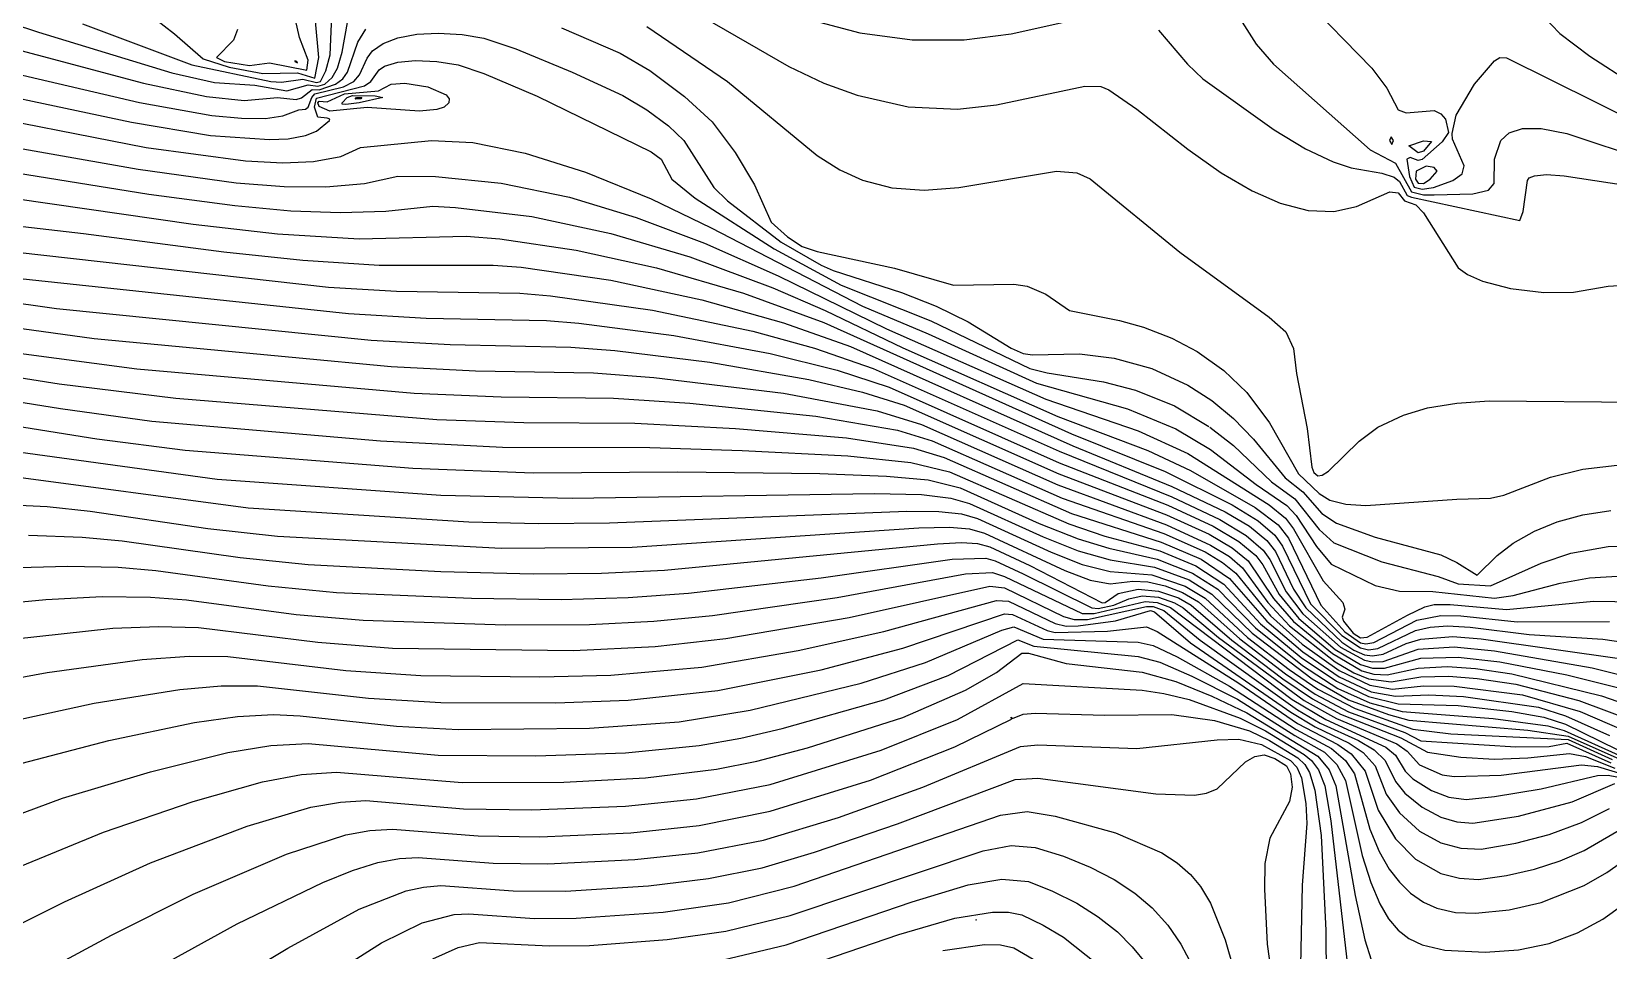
# Model space of a CAD drawing. Header units: inches. Extents: x 2608994 to 2618701, y 1261813 to 1271655.
# Drawn here: x 2610290 to 2611703, y 1265149 to 1265973 of the extents above; entities that cross this region are included whole.
import ezdxf

# ---------------------------------------------------------------- set-up
doc = ezdxf.new("R2010")
doc.units = ezdxf.units.IN
doc.header["$MEASUREMENT"] = 0

msp = doc.modelspace()

# ---------------------------------------------------------------- linework, layer by layer
for points, elevation in [([(2610827.2, 1266023.2), (2610968.8, 1265941.5), (2611000, 1265926.6), (2611030, 1265915.6), (2611075.6, 1265905.4), (2611120, 1265903.1), (2611154.8, 1265906.9), (2611234, 1265923.7), (2611248.4, 1265923.4), (2611255.6, 1265920.4), (2611280.8, 1265903.1), (2611326.4, 1265867.3), (2611356.4, 1265846.1), (2611384, 1265830), (2611409.2, 1265818.9), (2611434.4, 1265812.4), (2611457.2, 1265811.5), (2611477.6, 1265815.9), (2611507.6, 1265829), (2611514.8, 1265828.1), (2611520.7, 1265821.1), (2611530.7, 1265817.5), (2611537.7, 1265810.3), (2611568.8, 1265761.1), (2611577.2, 1265754.9), (2611590.4, 1265749.1), (2611615.6, 1265742.5), (2611645.6, 1265738.9), (2611672, 1265739.1), (2611703.2, 1265744.5), (2611722.4, 1265745.9)], 269), ([(2611429.6, 1266003.5), (2611491.2, 1265939.9), (2611504.8, 1265921.9), (2611514.9, 1265902.7), (2611522, 1265899.8), (2611547.2, 1265901.9), (2611553.2, 1265899.1), (2611557.3, 1265894.3), (2611560, 1265882.3), (2611554.5, 1265873.9), (2611536.4, 1265858), (2611532.8, 1265857.3), (2611525.6, 1265859.9), (2611522.7, 1265858.3), (2611525, 1265842.7), (2611529.2, 1265833.4), (2611536.4, 1265831.4), (2611546.6, 1265833.1), (2611563.9, 1265839.1), (2611572.3, 1265845.1), (2611574.1, 1265852.3), (2611563.6, 1265876.3), (2611563.4, 1265881)], 266), ([(2611630, 1266002.2), (2611659.9, 1265971.1), (2611686.6, 1265950.7), (2611724.8, 1265926.2)], 265), ([(2610222.3, 1265996.3), (2610296.1, 1265972.3), (2610415.6, 1265935.7), (2610454, 1265927.2), (2610490, 1265924.7), (2610518.8, 1265919.7), (2610538, 1265925.1), (2610546.4, 1265923.7), (2610552.8, 1265925.5), (2610559.5, 1265931.5), (2610564.1, 1265939.9), (2610568.3, 1265954.3), (2610573.1, 1265980.7)], 270), ([(2610335.5, 1265979.5), (2610433.6, 1265942.9), (2610504.4, 1265927.9), (2610514, 1265927.4), (2610533.2, 1265930.1), (2610545.2, 1265927), (2610548.8, 1265927.9), (2610553.6, 1265937.5), (2610557.5, 1265951.9), (2610559.1, 1265986.7)], 269), ([(2610390.4, 1265992.1), (2610418, 1265970.8), (2610443.8, 1265948.3), (2610467.2, 1265940.9), (2610497.2, 1265935.2), (2610528.4, 1265935.7), (2610544, 1265930.9), (2610547.3, 1265949.5), (2610544.5, 1265981.9)], 268), ([(2610474.4, 1265974.7), (2610470.8, 1265965.1), (2610455.7, 1265949.5), (2610463, 1265945.9), (2610485.2, 1265942.2), (2610503.2, 1265944.6), (2610536.8, 1265938.2), (2610537.9, 1265947.1), (2610530.2, 1265967.5), (2610523.4, 1265996.3)], 267), ([(2610991.6, 1265982.3), (2611032.4, 1265971.6), (2611079.2, 1265965.2), (2611126, 1265965.2), (2611168, 1265970.6), (2611255.6, 1265990.1)], 268), ([(2611370.8, 1265987.7), (2611387.7, 1265961.5), (2611403.3, 1265943.5), (2611489.7, 1265866.7), (2611512.4, 1265854.9), (2611526.8, 1265829.2), (2611537.6, 1265826.4), (2611547.2, 1265826.3), (2611582, 1265827.4), (2611595.9, 1265830.7), (2611600.9, 1265836.7), (2611601.2, 1265858.3), (2611607, 1265875.1), (2611614.4, 1265882), (2611626.4, 1265885.8), (2611643.2, 1265885.8), (2611666, 1265881.5), (2611738, 1265857.6)], 267), ([(2610158.8, 1265962.2), (2610386.8, 1265909.1), (2610451.6, 1265897.6), (2610478, 1265895), (2610499.6, 1265894.9), (2610515.2, 1265897.1), (2610529.5, 1265902.7), (2610535.6, 1265903.1), (2610538, 1265905.1), (2610541.1, 1265913.5), (2610544, 1265916.9), (2610569.6, 1265923.1), (2610578.7, 1265927.9), (2610584, 1265933.9), (2610590.8, 1265948.8), (2610595.6, 1265955.4), (2610605.2, 1265962.1), (2610618.4, 1265967.2), (2610635.2, 1265970.4), (2610654.4, 1265971.4), (2610676, 1265970.2), (2610695.2, 1265966.8), (2610724, 1265957.2), (2610774.5, 1265936.3), (2610820, 1265915.3), (2610841.6, 1265902.5), (2610860.8, 1265888.1), (2610874.5, 1265875.1), (2610901.4, 1265833.1), (2610913.7, 1265821.1), (2610961.8, 1265783.9), (2610997.6, 1265763.4), (2611008.4, 1265758.6), (2611069.6, 1265738.9), (2611100.8, 1265726.6), (2611129.6, 1265712.5), (2611168, 1265689.1), (2611178.8, 1265684.1), (2611187.2, 1265683.1), (2611229.2, 1265683.8), (2611260.4, 1265680.1), (2611294, 1265670.8), (2611326.4, 1265655.9), (2611348, 1265642), (2611367.2, 1265626), (2611385.2, 1265607.4), (2611413.5, 1265572.7), (2611429.6, 1265560.2), (2611446.4, 1265540.9), (2611459.6, 1265532.3), (2611494.4, 1265519.7), (2611553.2, 1265503.7), (2611567.6, 1265497), (2611585.6, 1265485.7), (2611603.6, 1265503.2), (2611618, 1265514.2), (2611637.2, 1265525.1), (2611657.6, 1265533.3), (2611680.4, 1265539.6), (2611705.6, 1265543.6)], 272), ([(2610199.3, 1265977.1), (2610390.4, 1265926.4), (2610446.8, 1265914.6), (2610480.4, 1265911), (2610510.4, 1265913.7), (2610527.2, 1265911.7), (2610532, 1265913.3), (2610541.4, 1265920.7), (2610547.6, 1265920.5), (2610562.5, 1265925.5), (2610568.9, 1265930.3), (2610573.2, 1265936.3), (2610582.4, 1265963.1), (2610589.6, 1265974.9)], 271), ([(2610764.9, 1265975.9), (2610817.6, 1265953.2), (2610844, 1265937.9), (2610875.2, 1265914.4), (2610899.9, 1265891.9), (2610920.5, 1265864.3), (2610938.1, 1265835.5), (2610952.9, 1265801.9), (2610967.4, 1265788.7), (2610980.8, 1265780.1), (2610994, 1265775.6), (2611063.6, 1265760.6), (2611116.4, 1265745.4), (2611170.4, 1265746.3), (2611182.4, 1265744.6), (2611199.2, 1265737.5), (2611220.4, 1265722.7), (2611265.2, 1265713.7), (2611286.8, 1265707.8), (2611312, 1265698), (2611334.8, 1265686.1), (2611358.8, 1265669), (2611379.2, 1265649.2), (2611399.6, 1265622), (2611425.7, 1265576.3), (2611444, 1265558.7), (2611453.6, 1265552.9), (2611468, 1265549.1), (2611486, 1265548), (2611567.6, 1265553.8), (2611597.6, 1265554.5), (2611609.6, 1265557.3), (2611651.6, 1265573.3), (2611680.4, 1265580.6), (2611716.4, 1265584.9)], 271), ([(2610841.6, 1265977.2), (2610913.7, 1265927.9), (2610994, 1265861.7), (2611014.4, 1265848.8), (2611034.8, 1265839.5), (2611061.2, 1265832.7), (2611090, 1265830.5), (2611121.2, 1265832.9), (2611208.8, 1265847.7), (2611226.8, 1265846.1), (2611238.8, 1265840.8), (2611319.2, 1265775), (2611399.4, 1265716.7), (2611414.1, 1265703.5), (2611421.2, 1265688.6), (2611423.9, 1265666.3), (2611433.5, 1265617.1), (2611437.6, 1265582.3), (2611439.2, 1265577.5), (2611442.8, 1265574.7), (2611446.9, 1265575.1), (2611452.6, 1265578.7), (2611480, 1265605.6), (2611496.8, 1265618.1), (2611519.6, 1265628.9), (2611541.2, 1265635.4), (2611567.6, 1265639.8), (2611596.4, 1265641.8), (2611730.8, 1265640.7)], 270), ([(2611300, 1265974), (2611326, 1265943.5), (2611339.9, 1265930.3), (2611403.9, 1265884.7), (2611432, 1265867.7), (2611456.7, 1265855.9), (2611472.8, 1265850.7), (2611500.4, 1265845.7), (2611511.2, 1265842.1), (2611516, 1265838.4), (2611522.9, 1265825.9), (2611526.8, 1265824.2), (2611624, 1265803.3), (2611627, 1265811.5), (2611631, 1265839.1), (2611632.5, 1265841.5), (2611637.2, 1265843.4), (2611648, 1265844.5), (2611663.6, 1265843.3), (2611718.8, 1265835.2)], 268), ([(2610187.6, 1265932.1), (2610379.6, 1265891.4), (2610450.4, 1265879.6), (2610503.2, 1265875.9), (2610520, 1265876.6), (2610535.6, 1265879.5), (2610545.3, 1265883.5), (2610557.1, 1265893.1), (2610557.3, 1265894.3), (2610554.8, 1265895.1), (2610546.4, 1265895.9), (2610543.5, 1265905.1), (2610545.2, 1265912.9), (2610588.4, 1265924), (2610594.1, 1265927.9), (2610601.6, 1265938.4), (2610606.4, 1265941.7), (2610618.4, 1265945.3), (2610634, 1265946.7), (2610653.2, 1265945.8), (2610672.4, 1265942.8), (2610695.2, 1265935.1), (2610743.1, 1265914.7), (2610845.2, 1265865), (2610854.2, 1265858.3), (2610864, 1265840.3), (2610884.9, 1265823.5), (2610955.5, 1265777.9), (2611015.6, 1265745.5), (2611096, 1265713.6), (2611184.8, 1265670.8), (2611200.4, 1265666.8), (2611250.8, 1265658.9), (2611279.6, 1265651.4), (2611314.4, 1265637.3), (2611345.1, 1265618.9)], 273), ([(2610528.4, 1265944.6), (2610527.8, 1265945.9), (2610526, 1265946.5), (2610525.8, 1265945.9), (2610528.4, 1265944.6)], 266), ([(2611563.4, 1265881.4), (2611566.8, 1265897.9), (2611583.4, 1265925.5), (2611601.2, 1265946.5), (2611606, 1265949.4), (2611612, 1265949.1), (2611771.6, 1265870)], 266), ([(2610653.2, 1265902.9), (2610637.6, 1265901.3), (2610590.8, 1265904.6), (2610557.2, 1265901.3), (2610547.6, 1265905.6), (2610546.4, 1265908.7), (2610547.6, 1265910.2), (2610554.8, 1265909.7), (2610570.4, 1265916.9), (2610601, 1265919.5), (2610612.4, 1265925.6), (2610624.4, 1265926.5), (2610645.1, 1265923.1), (2610661.6, 1265915.9), (2610664.2, 1265912.3), (2610663.9, 1265908.7), (2610659.7, 1265905.1), (2610653.2, 1265902.9)], 274), ([(2610583.6, 1265908.8), (2610571.6, 1265907.2), (2610568.5, 1265907.5), (2610568.4, 1265908.7), (2610572.7, 1265913.5), (2610577.6, 1265915.4), (2610598, 1265915.1), (2610604.7, 1265913.5), (2610583.6, 1265908.8)], 275), ([(2610580, 1265912.1), (2610581.2, 1265913.5), (2610585.9, 1265913.5), (2610585.1, 1265912.3), (2610580, 1265912.1)], 276), ([(2610218.8, 1265902.9), (2610392.8, 1265868.8), (2610481.6, 1265856.9), (2610515.2, 1265855.2), (2610542.8, 1265856.3), (2610567.3, 1265860.7), (2610584.8, 1265868.7), (2610648.4, 1265875), (2610685.6, 1265873.3), (2610732.4, 1265863.7), (2610786.4, 1265846.8), (2610845.2, 1265822.8), (2610899.2, 1265796.8), (2611034.8, 1265726.6), (2611093.6, 1265701.8), (2611190.8, 1265657.5), (2611272.4, 1265634.5), (2611315.6, 1265616.8), (2611346.8, 1265598.3), (2611387.6, 1265566.7), (2611415.2, 1265548.1), (2611423.6, 1265539.1), (2611441.6, 1265511.2), (2611454.8, 1265495.6), (2611494.4, 1265476.3), (2611516, 1265471.3), (2611546, 1265470.9), (2611601.2, 1265465.1), (2611618, 1265467.5), (2611660, 1265478.5), (2611686.4, 1265483.2), (2611716.4, 1265485.1)], 274), ([(2610214, 1265879.7), (2610385.6, 1265849.4), (2610473.2, 1265837.3), (2610516.4, 1265834), (2610553.6, 1265833.5), (2610588.4, 1265836.5), (2610618.4, 1265843.1), (2610652, 1265842.8), (2610710.8, 1265836.9), (2610772, 1265824.2), (2610832, 1265806.1), (2610893.2, 1265783), (2610959.2, 1265753.7), (2611056.4, 1265706.3), (2611199.2, 1265643.2), (2611282, 1265614.9), (2611326.4, 1265594.6), (2611399.3, 1265548.7), (2611414, 1265536.7), (2611421.2, 1265527.1), (2611447.6, 1265480.5), (2611465.2, 1265461.1), (2611467, 1265455.1), (2611464.6, 1265447.9), (2611465.8, 1265444.3), (2611474.7, 1265433.5), (2611481.2, 1265429.5), (2611487.2, 1265430), (2611523.2, 1265449.9), (2611538.8, 1265457.1), (2611547.2, 1265459.3), (2611561.6, 1265459.4), (2611612, 1265454.7), (2611690, 1265462.3), (2611728.4, 1265461.6)], 275), ([(2611509.3, 1265871.5), (2611510.7, 1265875.1), (2611508.8, 1265878.5), (2611507.3, 1265875.1), (2611509.3, 1265871.5)], 266), ([(2611537.7, 1265865.5), (2611532.8, 1265864), (2611524.4, 1265870.3), (2611537.6, 1265874.7), (2611544.8, 1265874.3), (2611537.7, 1265865.5)], 267), ([(2610250, 1265850.4), (2610395.2, 1265827), (2610472, 1265816.7), (2610522.4, 1265812.2), (2610566.8, 1265810.5), (2610607.6, 1265811.8), (2610649.6, 1265816.2), (2610670, 1265815.2), (2610738.4, 1265806.9), (2610809.2, 1265791.7), (2610880, 1265770.7), (2610954.4, 1265743.1), (2611001.2, 1265722.8), (2611070.8, 1265689.3), (2611210, 1265627.9), (2611290.4, 1265597.4), (2611328.8, 1265579.4), (2611386.9, 1265546.3), (2611407.5, 1265530.7), (2611416.5, 1265518.7), (2611445.7, 1265458.7), (2611467.2, 1265434.7), (2611481.2, 1265425.1), (2611486, 1265424), (2611493.2, 1265425.4), (2611531.6, 1265445.2), (2611553.2, 1265449.6), (2611571.2, 1265449.2), (2611621.6, 1265443.8), (2611704.4, 1265444)], 276), ([(2611543.7, 1265840.3), (2611549.8, 1265847.5), (2611547.2, 1265850.9), (2611540, 1265852.1), (2611531.2, 1265847.5), (2611530.5, 1265840.3), (2611532.8, 1265836.8), (2611537.6, 1265836.6), (2611543.7, 1265840.3)], 265), ([(2610275.2, 1265823), (2610434.8, 1265800.1), (2610510.4, 1265791.6), (2610583.6, 1265787.1), (2610679.6, 1265789.5), (2610709.6, 1265787), (2610778, 1265776.9), (2610850, 1265761), (2610928, 1265738.3), (2611000, 1265712), (2611222, 1265612.2), (2611306, 1265578.5), (2611366, 1265548.5), (2611389.5, 1265534.3), (2611404.4, 1265521.4), (2611411.4, 1265511.5), (2611436.5, 1265459.9), (2611464.4, 1265431.4), (2611481.2, 1265420.4), (2611488.4, 1265418.8), (2611496.8, 1265419.9), (2611530.4, 1265435.9), (2611543.6, 1265439), (2611559.2, 1265440.2), (2611579.6, 1265439.1), (2611632.4, 1265432.5), (2611698.4, 1265428.3), (2611733.2, 1265423.2)], 277), ([(2610206.8, 1265806.8), (2610336.4, 1265791.9), (2610462.4, 1265775.2), (2610533.2, 1265767.8), (2610601.6, 1265763.5), (2610703.6, 1265763.5), (2610728.8, 1265761.5), (2610809.2, 1265749.8), (2610890.8, 1265732.4), (2610964, 1265711.8), (2611024, 1265690.5), (2611223.3, 1265601.5), (2611312, 1265565.2), (2611360, 1265542.3), (2611381.6, 1265529.4), (2611397.2, 1265516.7), (2611405, 1265506.7), (2611421, 1265473.1), (2611432.2, 1265456.3), (2611464.4, 1265425.7), (2611475.2, 1265418.5), (2611484.8, 1265414.3), (2611492, 1265413.4), (2611501.6, 1265414.7), (2611522, 1265424.4), (2611535.2, 1265428.4), (2611564, 1265430.7), (2611589.2, 1265428.7), (2611717.6, 1265410.4)], 278), ([(2610250, 1265777.9), (2610556, 1265743.8), (2610617.2, 1265740), (2610727.6, 1265738.3), (2610755.2, 1265736), (2610846.4, 1265723.1), (2610936.4, 1265704.1), (2610991.6, 1265689.1), (2611044.4, 1265670.9), (2611211, 1265596.7), (2611312, 1265555.9), (2611355.2, 1265535.5), (2611378.8, 1265521.1), (2611393.9, 1265507.9), (2611400, 1265499.5), (2611414.6, 1265470.7), (2611429.6, 1265451), (2611463.2, 1265421.2), (2611484.8, 1265409.3), (2611492, 1265407.9), (2611501.6, 1265408.3), (2611532.8, 1265419.2), (2611565.2, 1265421.4), (2611601.2, 1265417.8), (2611688.8, 1265402.6), (2611745.2, 1265388.5)], 279), ([(2610274, 1265752), (2610574, 1265720.2), (2610643.6, 1265716), (2610751.6, 1265713.7), (2610780.4, 1265711.3), (2610865.6, 1265700.4), (2610952, 1265684.1), (2611012, 1265669.4), (2611058.8, 1265654), (2611211.2, 1265586.4), (2611308.4, 1265548.3), (2611349.2, 1265529.4), (2611372, 1265515.9), (2611387.2, 1265503.1), (2611393.6, 1265494.8), (2611408.4, 1265468.3), (2611426, 1265446.9), (2611458.5, 1265419.1), (2611481.2, 1265405.5), (2611492, 1265402.4), (2611502.8, 1265402.2), (2611535.2, 1265411.1), (2611568.8, 1265412.2), (2611606, 1265408), (2611666, 1265396.3), (2611716.4, 1265383.7)], 280), ([(2610206.8, 1265739.4), (2610312.4, 1265724.5), (2610594.4, 1265696.3), (2610665.2, 1265692.4), (2610773.2, 1265689.9), (2610812.8, 1265686.8), (2610898, 1265676.4), (2610986.8, 1265660.9), (2611034.8, 1265649.6), (2611072, 1265637.8), (2611210.8, 1265576.3), (2611307.2, 1265539.8), (2611345.6, 1265522.3), (2611366, 1265510.2), (2611380.6, 1265498.3), (2611403.2, 1265464.7), (2611421.2, 1265444.1), (2611456, 1265415.3), (2611482.4, 1265399.9), (2611493.2, 1265396.8), (2611505.2, 1265396.2), (2611532.8, 1265402.4), (2611559.2, 1265403.7), (2611584.4, 1265402), (2611616.8, 1265397.3), (2611697.2, 1265377.6), (2611782.4, 1265347.9)], 281), ([(2610235.6, 1265712.9), (2610346, 1265697.7), (2610612.4, 1265672.6), (2610688, 1265668.8), (2610793.6, 1265666.8), (2610847.6, 1265662.7), (2610964, 1265648.7), (2611048, 1265633), (2611087.6, 1265620.7), (2611210, 1265566.4), (2611307.2, 1265530.8), (2611346.8, 1265512.6), (2611363.6, 1265502.2), (2611375.4, 1265492.3), (2611398, 1265461.1), (2611417.6, 1265440.1), (2611458.4, 1265407.9), (2611475.2, 1265398), (2611488.4, 1265392.6), (2611508.8, 1265390), (2611535.2, 1265394.5), (2611560.4, 1265395), (2611585.6, 1265393.1), (2611620.4, 1265388), (2611676.8, 1265373.3), (2611746.4, 1265347.2)], 282), ([(2610124, 1265687.2), (2610314.8, 1265657), (2610419.2, 1265644.1), (2610653.2, 1265625.1), (2610731.2, 1265622.4), (2610830.8, 1265621.7), (2610920.8, 1265617), (2611020.4, 1265608.6), (2611080.4, 1265599.3), (2611108, 1265590.9), (2611222, 1265541), (2611302.4, 1265515.3), (2611338.4, 1265499.8), (2611363.6, 1265482.7), (2611397.2, 1265444.3), (2611429.6, 1265417), (2611462, 1265394.6), (2611490.8, 1265381.2), (2611512.4, 1265377.1), (2611542.4, 1265378.5), (2611573.6, 1265376.9), (2611640.8, 1265367.2), (2611664.8, 1265359.5), (2611704.4, 1265342)], 284), ([(2610274, 1265685.1), (2610384.4, 1265670.6), (2610632.8, 1265648.8), (2610710.8, 1265645.4), (2610811.6, 1265644.1), (2610880, 1265639.7), (2610992.8, 1265628), (2611066, 1265615.5), (2611097.2, 1265606), (2611213.6, 1265554.6), (2611304.8, 1265523), (2611342, 1265506.4), (2611357.6, 1265497), (2611369.3, 1265487.5), (2611400.5, 1265449.1), (2611428.9, 1265423.9), (2611462, 1265400.1), (2611489.6, 1265386.9), (2611510, 1265383.6), (2611537.6, 1265386.5), (2611565.2, 1265386.2), (2611626.4, 1265378.4), (2611678, 1265363.3), (2611741.6, 1265335.9)], 283), ([(2610202, 1265653.3), (2610316, 1265634.8), (2610397.6, 1265623.6), (2610602.8, 1265606), (2610712, 1265600.3), (2610844, 1265599.9), (2610926.8, 1265597.4), (2611021.6, 1265592.5), (2611078, 1265586.6), (2611112.8, 1265578.3), (2611219.6, 1265531.6), (2611252, 1265520.6), (2611301.2, 1265507.3), (2611333.6, 1265494), (2611358.8, 1265477.5), (2611391.5, 1265441.9), (2611428, 1265411.9), (2611459.6, 1265390.5), (2611488.4, 1265376.8), (2611514.8, 1265370.4), (2611568.8, 1265368.8), (2611616.8, 1265363.4), (2611645.6, 1265358.4), (2611664.8, 1265352.2), (2611727.2, 1265321.6)], 285), ([(2610238, 1265625.5), (2610348.4, 1265607.9), (2610427.6, 1265597.5), (2610631.6, 1265581.4), (2610739.6, 1265577.2), (2610869.2, 1265578.3), (2610996.4, 1265576.6), (2611056.4, 1265574.4), (2611093.6, 1265570.9), (2611122.4, 1265563.8), (2611193.2, 1265531.9), (2611228, 1265518.1), (2611255.6, 1265509.7), (2611298.8, 1265499.9), (2611330.6, 1265487.5), (2611353.3, 1265473.1), (2611387.1, 1265438.3), (2611429.3, 1265404.7), (2611460.8, 1265384.2), (2611489.6, 1265371.3), (2611518.4, 1265363.4), (2611600, 1265357.2), (2611649.2, 1265350.5), (2611663.6, 1265346.3), (2611715.4, 1265323.1)], 286), ([(2611346.2, 1265618.1), (2611367.2, 1265601.7), (2611401.4, 1265569.1), (2611422.4, 1265554.1), (2611444, 1265526.4), (2611457.2, 1265514.5), (2611500.4, 1265497.6), (2611550.8, 1265484.3), (2611568.8, 1265477.7), (2611597.6, 1265476), (2611643.2, 1265496.5), (2611669.6, 1265505.3), (2611703.2, 1265511.2), (2611736.8, 1265512)], 273), ([(2610232, 1265602.5), (2610456.4, 1265571.6), (2610656.8, 1265557.3), (2610774.4, 1265554.5), (2611045.6, 1265558.9), (2611087.6, 1265557.8), (2611114, 1265554.7), (2611130.8, 1265549.8), (2611196.8, 1265519.9), (2611228, 1265507.5), (2611256.8, 1265499.3), (2611296.4, 1265492.8), (2611327.6, 1265481.3), (2611348, 1265468.7), (2611384.2, 1265433.5), (2611437.7, 1265392.7), (2611470.4, 1265373.9), (2611506.4, 1265360.7), (2611524.4, 1265355.8), (2611631.2, 1265346.6), (2611667.2, 1265341.3), (2611710.8, 1265321.9)], 287), ([(2610269.2, 1265574.5), (2610484, 1265546), (2610682, 1265533.5), (2610744.4, 1265532), (2610808, 1265532.5), (2611074.4, 1265543.1), (2611103.2, 1265542.8), (2611123.6, 1265540.6), (2611138, 1265536.3), (2611204, 1265506.1), (2611231.6, 1265495.3), (2611256.8, 1265489), (2611294, 1265485.9), (2611324, 1265475.8), (2611342, 1265465.1), (2611380, 1265429.9), (2611417.2, 1265401.1), (2611442.8, 1265383.5), (2611476.4, 1265366), (2611528, 1265347.7), (2611562.2, 1265343.5), (2611667.2, 1265338.4), (2611706.8, 1265320.4)], 288), ([(2610253.6, 1265549.5), (2610304, 1265547), (2610342.4, 1265542.9), (2610448, 1265527.5), (2610510.4, 1265520.5), (2610710.8, 1265509.9), (2610828.4, 1265510.8), (2611085.2, 1265527.9), (2611112.8, 1265528.6), (2611130.8, 1265527.1), (2611144, 1265523.3), (2611216, 1265489.7), (2611238.8, 1265481.2), (2611256.8, 1265477.8), (2611277.2, 1265480.1), (2611290.4, 1265479.5), (2611306, 1265476.1), (2611321.6, 1265470.1), (2611336, 1265461.7), (2611373, 1265428.7), (2611414, 1265397.2), (2611440.4, 1265379.1), (2611470.4, 1265363.2), (2611520.8, 1265344.5), (2611535.2, 1265337.1), (2611620.4, 1265331.7), (2611650.4, 1265332.1), (2611666, 1265335.1), (2611705.6, 1265317.5)], 289), ([(2610287.2, 1265521.5), (2610335.2, 1265519.8), (2610371.2, 1265516.4), (2610476.8, 1265501.5), (2610538, 1265495.1), (2610656.8, 1265489), (2610739.6, 1265486.7), (2610800.8, 1265487.3), (2610857.2, 1265490), (2611102, 1265513.7), (2611123.6, 1265514.8), (2611138, 1265513.9), (2611148.8, 1265510.9), (2611184.8, 1265494.2), (2611249.6, 1265460.8), (2611252.3, 1265461.1), (2611264, 1265469.1), (2611282, 1265473.1), (2611300, 1265471.4), (2611318, 1265465.3), (2611329.5, 1265458.7), (2611365.8, 1265427.5), (2611411.6, 1265392.7), (2611438, 1265374.7), (2611463.2, 1265361), (2611517.2, 1265339.7), (2611541.2, 1265326.9), (2611571.2, 1265322.4), (2611601.2, 1265320.8), (2611631.2, 1265321.8), (2611668.4, 1265325.9), (2611682.8, 1265323), (2611709.2, 1265312.7)], 290), ([(2610268, 1265492.3), (2610322, 1265493.8), (2610367.6, 1265492.7), (2610401.2, 1265489.7), (2610502, 1265475.9), (2610563.2, 1265470.1), (2610684.4, 1265464.9), (2610764.8, 1265463.8), (2610824.8, 1265465.6), (2610878.8, 1265469.4), (2610997.6, 1265483.1), (2611115.2, 1265500), (2611145.2, 1265500.8), (2611153.6, 1265498.4), (2611178.8, 1265486.8), (2611240.3, 1265456.3), (2611246, 1265455.8), (2611260.1, 1265458.7), (2611273.6, 1265464.4), (2611285.6, 1265467.1), (2611300, 1265465.8), (2611314.4, 1265460.8), (2611322.3, 1265456.3), (2611353.9, 1265429.9), (2611430.8, 1265373.2), (2611459.6, 1265357.2), (2611513.6, 1265334.6), (2611523.1, 1265327.9), (2611534, 1265315.8), (2611554.4, 1265306.7), (2611565.2, 1265305.1), (2611607.2, 1265306.5), (2611679.2, 1265315.7), (2611693.6, 1265314.2), (2611716.4, 1265307.2)], 291), ([(2610190, 1265453), (2610302.8, 1265463.9), (2610353.2, 1265466.4), (2610396.4, 1265466), (2610428.8, 1265463.4), (2610527.2, 1265450.5), (2610587.2, 1265445.2), (2610714.4, 1265441.1), (2610790, 1265441.4), (2610847.6, 1265444.3), (2610900.4, 1265449.5), (2611012, 1265465.5), (2611127.2, 1265486.8), (2611151.2, 1265488), (2611162, 1265484.4), (2611231.6, 1265451.3), (2611242.4, 1265451.2), (2611288, 1265461.9), (2611298.8, 1265461.1), (2611310.8, 1265456.7), (2611420, 1265374.3), (2611450, 1265356.2), (2611504, 1265331.5), (2611512.6, 1265324.3), (2611521.2, 1265309.9), (2611528, 1265303.2), (2611544.8, 1265292.6), (2611560.4, 1265286.7), (2611576, 1265284.7), (2611601.2, 1265287.3), (2611643.2, 1265294.1), (2611693.6, 1265306.2), (2611703.2, 1265306.4), (2611718.8, 1265303.4)], 292), ([(2610272.8, 1265428.4), (2610362.8, 1265438), (2610403.6, 1265439.7), (2610439.6, 1265438.7), (2610546.4, 1265425.7), (2610613.6, 1265420.3), (2610775.6, 1265418), (2610848.8, 1265421.6), (2610912.4, 1265428.8), (2611022.8, 1265447.6), (2611148.8, 1265475.6), (2611162, 1265474.2), (2611214.8, 1265448.6), (2611224.4, 1265445.8), (2611236.4, 1265446), (2611289.2, 1265457.5), (2611295.2, 1265457.4), (2611304.9, 1265453.9), (2611337.4, 1265427.5), (2611424.8, 1265364.9), (2611444.9, 1265353.1), (2611479.3, 1265337.5), (2611493.4, 1265329.1), (2611503.3, 1265319.5), (2611512.4, 1265300.6), (2611520.8, 1265290.2), (2611536.4, 1265277.6), (2611553.2, 1265268.8), (2611567.6, 1265264.7), (2611582, 1265263.5), (2611622.8, 1265269.8), (2611670.8, 1265282.4), (2611709.2, 1265299)], 293), ([(2610214.5, 1265381.9), (2610304, 1265398.5), (2610389.2, 1265410.1), (2610431.2, 1265412.9), (2610466, 1265412.6), (2610571.6, 1265400.3), (2610638.8, 1265395.8), (2610745.6, 1265394.5), (2610809.2, 1265396), (2610890.8, 1265403.1), (2610977.2, 1265418), (2611054, 1265435), (2611154.8, 1265463), (2611165.6, 1265462.3), (2611207.6, 1265442.3), (2611217.2, 1265440), (2611228, 1265440.1), (2611261.6, 1265444.7), (2611292.8, 1265454), (2611296.4, 1265452.7), (2611328.9, 1265425.1), (2611418.8, 1265362.7), (2611440.4, 1265349.7), (2611470.9, 1265335.1), (2611483.5, 1265326.7), (2611494.3, 1265314.7), (2611504.3, 1265289.5), (2611516, 1265272.6), (2611534, 1265256.1), (2611553.2, 1265245.8), (2611571.2, 1265240.9), (2611589.2, 1265240.1), (2611620.4, 1265245.4), (2611650.4, 1265253.3), (2611679.2, 1265263.9), (2611704.4, 1265276.4)], 294), ([(2610252.4, 1265350.6), (2610346, 1265370.8), (2610422.8, 1265383.2), (2610460, 1265386.4), (2610492.4, 1265386.5), (2610592, 1265375.5), (2610656.8, 1265371.5), (2610760, 1265371.2), (2610824.8, 1265373.6), (2610905.2, 1265382.2), (2610997.6, 1265400.9), (2611070.8, 1265420.1), (2611162, 1265451), (2611169.2, 1265450.5), (2611200.3, 1265435.9), (2611207.6, 1265434.2), (2611254.4, 1265435.4), (2611289.2, 1265439.3), (2611298.8, 1265435.2), (2611372, 1265388.7), (2611424.8, 1265352.7), (2611460.8, 1265333.9), (2611472.8, 1265325.5), (2611485.5, 1265309.9), (2611497, 1265275.1), (2611512.4, 1265249.4), (2611530.4, 1265231.2), (2611553.2, 1265218.4), (2611570, 1265214), (2611586.8, 1265213), (2611612, 1265216.5), (2611637.2, 1265222.3), (2611660, 1265229.7), (2611681.6, 1265239), (2611733.2, 1265268.7)], 295), ([(2610281.4, 1265317.1), (2610359.2, 1265337.4), (2610436, 1265353.6), (2610474.4, 1265359), (2610506.8, 1265360.8), (2610530.8, 1265359.7), (2610617.2, 1265350.3), (2610672.4, 1265347.4), (2610790, 1265348.4), (2610870.4, 1265354.3), (2610934, 1265364.5), (2611033.6, 1265388.8), (2611091.2, 1265407.4), (2611159.6, 1265436.4), (2611170.4, 1265439.3), (2611196.8, 1265428.4), (2611282, 1265425.7), (2611295.2, 1265422.7), (2611316.8, 1265412.3), (2611363.6, 1265386.2), (2611423.6, 1265347.3), (2611455.1, 1265330.3), (2611467.6, 1265319.5), (2611475.7, 1265307.5), (2611489.6, 1265258.1), (2611498, 1265238.1), (2611506.9, 1265222.3), (2611516, 1265210.4), (2611526, 1265200.7), (2611537.6, 1265192.7), (2611549.6, 1265187.3), (2611566.4, 1265183.2), (2611584.4, 1265182.6), (2611614.4, 1265185.8), (2611643.2, 1265192.2), (2611681.6, 1265207.5), (2611702, 1265219.3), (2611732.2, 1265240.3)], 296), ([(2610237, 1265255.9), (2610317.6, 1265285.9), (2610396.4, 1265309.5), (2610466, 1265326.7), (2610504.4, 1265333), (2610538, 1265334.9), (2610654.4, 1265324.4), (2610742, 1265323.6), (2610822.4, 1265326.4), (2610888.4, 1265333.1), (2610925.6, 1265339.5), (2610962.8, 1265348.1), (2611054, 1265373.8), (2611111.6, 1265395.8), (2611174, 1265427.6), (2611188.4, 1265422.1), (2611282, 1265412.7), (2611301.2, 1265407.5), (2611330, 1265395.1), (2611370.8, 1265374.4), (2611422.4, 1265341.9), (2611448.8, 1265327), (2611460, 1265315.9), (2611467.8, 1265301.5), (2611482.7, 1265234.3), (2611490.4, 1265210.3), (2611498.4, 1265191.1), (2611506.4, 1265177.6), (2611514.8, 1265167.6), (2611524.4, 1265160.1), (2611536.4, 1265154.3), (2611556.8, 1265149.5), (2611592.8, 1265147.7), (2611622.8, 1265149.9), (2611650.4, 1265155.7), (2611675.6, 1265165), (2611698.4, 1265177.3), (2611716.4, 1265190.2)], 297), ([(2610275.2, 1265222.7), (2610354.4, 1265255.4), (2610434.8, 1265282.8), (2610496.9, 1265300.3), (2610532, 1265307), (2610563.2, 1265309.2), (2610676, 1265299.8), (2610767.2, 1265300.2), (2610840.4, 1265304), (2610904, 1265311.8), (2610940, 1265319), (2610985.6, 1265331), (2611070.8, 1265358.2), (2611127.2, 1265382.5), (2611154.8, 1265398.3), (2611177.6, 1265415.6), (2611183.6, 1265415.7), (2611217.2, 1265406.5), (2611285.6, 1265398.7), (2611315.6, 1265390.4), (2611348, 1265377.2), (2611379.2, 1265362.3), (2611442.8, 1265323.5), (2611453.2, 1265311.1), (2611459.2, 1265296.7), (2611476.4, 1265198.7), (2611485.1, 1265158.7), (2611490.8, 1265140.9)], 298), ([(2610219.2, 1265143.1), (2610319.6, 1265193), (2610396.4, 1265227.8), (2610483.3, 1265260.7), (2610540.4, 1265277.6), (2610566.8, 1265282.3), (2610589.6, 1265283.6), (2610677.2, 1265276.2), (2610738.4, 1265275.4), (2610822.4, 1265278.7), (2610886, 1265285.1), (2610952, 1265298.1), (2611051.6, 1265328.7), (2611120, 1265356.4), (2611178.8, 1265388.6), (2611285.6, 1265382.5), (2611304.8, 1265379.7), (2611327.6, 1265374.1), (2611373.2, 1265357.5), (2611396, 1265346.1), (2611430.8, 1265325), (2611437.3, 1265319.5), (2611443.6, 1265311.1), (2611449.3, 1265296.7), (2611454.7, 1265265.5), (2611471.4, 1265120.3)], 299), ([(2610256, 1265106.2), (2610361.6, 1265163.1), (2610434.8, 1265199.7), (2610518.5, 1265235.5), (2610571.6, 1265252.8), (2610593.2, 1265256.9), (2610613.6, 1265258.1), (2610690.4, 1265251.9), (2610745.6, 1265251.1), (2610827.2, 1265254.8), (2610888.4, 1265261.3), (2610952, 1265274), (2611042, 1265302), (2611117.6, 1265331.7), (2611168.3, 1265356.7), (2611168, 1265358.5), (2611169.2, 1265357.2), (2611178.8, 1265361), (2611189.6, 1265362), (2611252, 1265360.3), (2611312, 1265360.8), (2611350.4, 1265355.5), (2611381.6, 1265346), (2611399.6, 1265337.4), (2611425.1, 1265321.9), (2611431.2, 1265315.9), (2611435.6, 1265308.7), (2611440.2, 1265293.1), (2611445.9, 1265252.3), (2611450.2, 1265167.1), (2611450.4, 1265123.9)], 300), ([(2610404.4, 1265134.7), (2610474.1, 1265173.1), (2610551, 1265210.3), (2610577.6, 1265221), (2610600.4, 1265228), (2610619.6, 1265231.7), (2610636.4, 1265232.7), (2610703.6, 1265227.5), (2610752.8, 1265226.8), (2610830.8, 1265230.8), (2610887.2, 1265236.8), (2610946, 1265248.2), (2611013.2, 1265268.6), (2611088.8, 1265295.6), (2611176.4, 1265332.2), (2611192, 1265333.6), (2611280.8, 1265330.3), (2611352.8, 1265338.1), (2611372, 1265338.8), (2611392.4, 1265333.8), (2611418.5, 1265319.5), (2611424.2, 1265313.5), (2611428.3, 1265303.9), (2611432.1, 1265281.1), (2611433, 1265263.1), (2611428.8, 1265207.9), (2611427.3, 1265135.9)], 301), ([(2610455.9, 1265113.1), (2610519.6, 1265151.5), (2610583.6, 1265186.2), (2610625.6, 1265202.7), (2610641.2, 1265206.1), (2610656.8, 1265207.4), (2610721.6, 1265202.8), (2610768.4, 1265202.6), (2610842.8, 1265207.2), (2610896.8, 1265213.7), (2610944.8, 1265223.4), (2610991.6, 1265237.3), (2611066, 1265262.9), (2611171.6, 1265302.5), (2611192, 1265303.7), (2611297.6, 1265289.6), (2611332.4, 1265288.4), (2611343.2, 1265290.3), (2611352.8, 1265294.2), (2611378.1, 1265318.3), (2611386.4, 1265323.2), (2611394.8, 1265324.6), (2611404.4, 1265321.4), (2611414.9, 1265314.7), (2611418.3, 1265307.5), (2611419.9, 1265295.5), (2611417.6, 1265282.9), (2611400, 1265249.9), (2611395.5, 1265227.1), (2611395.1, 1265204.3), (2611397.4, 1265155.1), (2611404.7, 1265103.5)], 302), ([(2610522.7, 1265104.7), (2610603.5, 1265156.3), (2610640, 1265174.1), (2610668.8, 1265181.5), (2610682, 1265182), (2610740.8, 1265178.1), (2610778, 1265178.2), (2610856, 1265183.7), (2610914.8, 1265192.1), (2610973.6, 1265206.8), (2611158.4, 1265270.7), (2611182.4, 1265273.8), (2611207.6, 1265269.8), (2611261.7, 1265254.7), (2611303, 1265236.7), (2611316.8, 1265227.9), (2611328.8, 1265217.5), (2611337.7, 1265206.7), (2611346.8, 1265191.6), (2611360, 1265158.9), (2611375.4, 1265104.7)], 303), ([(2610649.5, 1265141.9), (2610672.4, 1265152.1), (2610691.6, 1265156.4), (2610754, 1265153.5), (2610790, 1265153.7), (2610859.6, 1265159.1), (2610912.4, 1265166.7), (2610970, 1265180.7), (2611142.8, 1265238.7), (2611168, 1265243.3), (2611189.6, 1265241.7), (2611214.8, 1265233.8), (2611238.8, 1265224.1), (2611260.4, 1265213), (2611279, 1265200.7), (2611294.4, 1265187.5), (2611308.4, 1265172), (2611320, 1265155.1), (2611330.3, 1265135.9)], 304), ([(2610910, 1265141), (2610966.4, 1265154.4), (2611079.2, 1265192.8), (2611129.6, 1265208.1), (2611159.6, 1265213.2), (2611183.6, 1265211.2), (2611205.2, 1265202.6), (2611226.8, 1265191.6), (2611246, 1265179.5), (2611263.2, 1265165.9), (2611276.6, 1265152.7), (2611289.3, 1265137.1)], 305), ([(2610965.2, 1265128.7), (2611067.2, 1265163.5), (2611117.6, 1265178.3), (2611151.2, 1265183.7), (2611165.6, 1265183.5), (2611177.6, 1265181.1), (2611196.8, 1265172), (2611214.8, 1265161.2), (2611245.3, 1265137.1)], 306), ([(2611136.8, 1265176.5), (2611137, 1265176.7), (2611136.8, 1265177), (2611136.5, 1265176.7), (2611136.8, 1265176.5)], 306), ([(2611106.8, 1265149.2), (2611144, 1265154.8), (2611158.4, 1265154.4), (2611170.4, 1265151.8), (2611201.6, 1265133.4)], 307)]:
    msp.add_lwpolyline(points, dxfattribs=dict(elevation=elevation))

doc.saveas('drawing.dxf')
